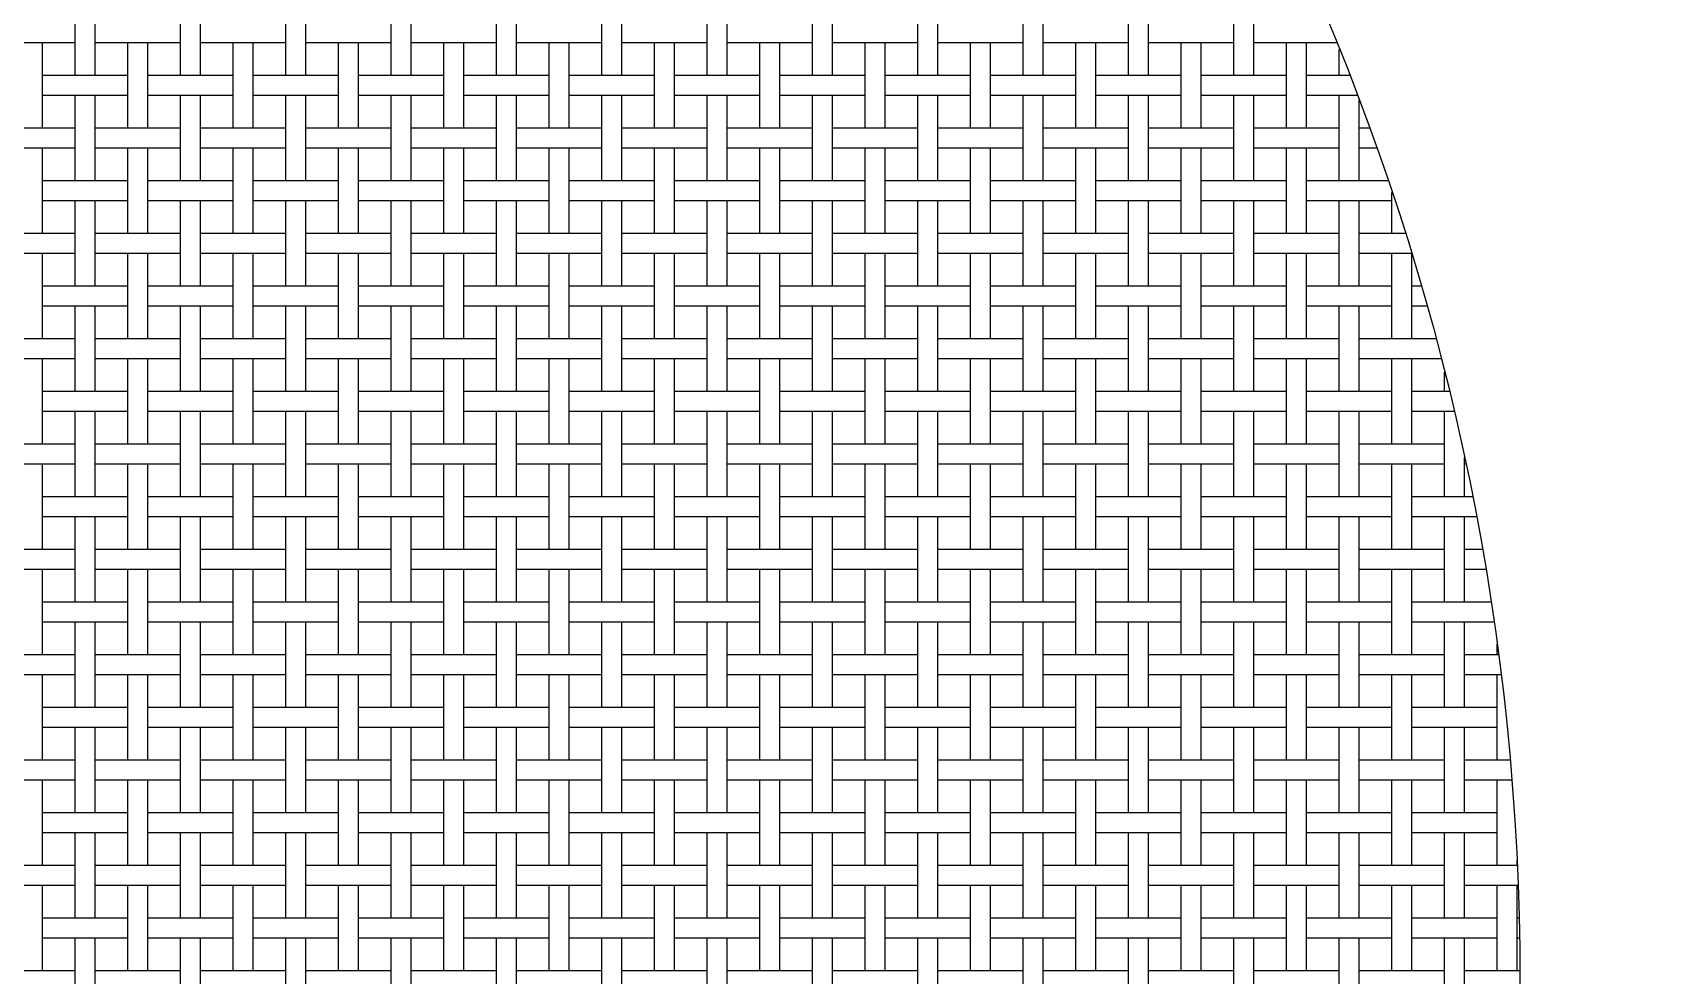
# Model space of a CAD drawing. Extents: x 0.5 to 85.8, y 0 to 73.
# Drawn here: x 39.96 to 49.78, y 46.06 to 51.74 of the extents above; entities that cross this region are included whole.
import ezdxf

# ---------------------------------------------------------------- set-up
doc = ezdxf.new("R2010")
doc.units = 0
doc.layers.get('0').update_dxf_attribs({"linetype": 'CONTINUOUS'})

msp = doc.modelspace()

# ---------------------------------------------------------------- linework, layer by layer
at = {"color": 7, "linetype": 'CONTINUOUS'}
for p, q in [((40.2147, 51.4828), (40.2147, 51.9978)), ((40.3347, 51.4828), (40.3347, 51.9978)), ((40.8497, 51.4828), (40.8497, 51.9978)), ((40.9697, 51.4828), (40.9697, 51.9978)), ((41.4847, 51.4828), (41.4847, 51.9978)), ((41.6047, 51.4828), (41.6047, 51.9978)), ((42.1197, 51.4828), (42.1197, 51.9978)), ((42.2397, 51.4828), (42.2397, 51.9978)), ((42.7547, 51.4828), (42.7547, 51.9978)), ((42.8747, 51.4828), (42.8747, 51.9978)), ((43.3897, 51.4828), (43.3897, 51.9978)), ((43.5097, 51.4828), (43.5097, 51.9978)), ((44.0247, 51.4828), (44.0247, 51.9978)), ((44.1447, 51.4828), (44.1447, 51.9978)), ((44.6597, 51.4828), (44.6597, 51.9978)), ((44.7797, 51.4828), (44.7797, 51.9978)), ((45.2947, 51.4828), (45.2947, 51.9978)), ((45.4147, 51.4828), (45.4147, 51.9978)), ((45.9297, 51.4828), (45.9297, 51.9978)), ((46.0497, 51.4828), (46.0497, 51.9978)), ((46.5647, 51.4828), (46.5647, 51.9978)), ((46.6847, 51.4828), (46.6847, 51.9978)), ((47.1997, 51.4828), (47.1997, 51.9978)), ((47.3197, 51.4828), (47.3197, 51.9978)), ((39.6997, 51.6803), (40.2147, 51.6803)), ((40.0172, 51.1653), (40.0172, 51.6803)), ((40.3347, 51.6803), (40.8497, 51.6803)), ((40.5322, 51.1653), (40.5322, 51.6803)), ((40.6522, 51.1653), (40.6522, 51.6803)), ((40.9697, 51.6803), (41.4847, 51.6803)), ((41.1672, 51.1653), (41.1672, 51.6803)), ((41.2872, 51.1653), (41.2872, 51.6803)), ((41.6047, 51.6803), (42.1197, 51.6803)), ((41.8022, 51.1653), (41.8022, 51.6803)), ((41.9222, 51.1653), (41.9222, 51.6803)), ((42.2397, 51.6803), (42.7547, 51.6803)), ((42.4372, 51.1653), (42.4372, 51.6803)), ((42.5572, 51.1653), (42.5572, 51.6803)), ((42.8747, 51.6803), (43.3897, 51.6803)), ((43.0722, 51.1653), (43.0722, 51.6803)), ((43.1922, 51.1653), (43.1922, 51.6803)), ((43.5097, 51.6803), (44.0247, 51.6803)), ((43.7072, 51.1653), (43.7072, 51.6803)), ((43.8272, 51.1653), (43.8272, 51.6803)), ((44.1447, 51.6803), (44.6597, 51.6803)), ((44.3422, 51.1653), (44.3422, 51.6803)), ((44.4622, 51.1653), (44.4622, 51.6803)), ((44.7797, 51.6803), (45.2947, 51.6803)), ((44.9772, 51.1653), (44.9772, 51.6803)), ((45.0972, 51.1653), (45.0972, 51.6803)), ((45.4147, 51.6803), (45.9297, 51.6803)), ((45.6122, 51.1653), (45.6122, 51.6803)), ((45.7322, 51.1653), (45.7322, 51.6803)), ((46.0497, 51.6803), (46.5647, 51.6803)), ((46.2472, 51.1653), (46.2472, 51.6803)), ((46.3672, 51.1653), (46.3672, 51.6803)), ((46.6847, 51.6803), (47.1997, 51.6803)), ((46.8822, 51.1653), (46.8822, 51.6803)), ((47.0022, 51.1653), (47.0022, 51.6803)), ((47.3197, 51.6803), (47.8179, 51.6803)), ((47.5172, 51.1653), (47.5172, 51.6803)), ((47.6372, 51.1653), (47.6372, 51.6803)), ((47.8347, 51.4828), (47.8347, 51.6389)), ((40.0172, 51.4828), (40.5322, 51.4828)), ((40.6522, 51.4828), (41.1672, 51.4828)), ((41.2872, 51.4828), (41.8022, 51.4828)), ((41.9222, 51.4828), (42.4372, 51.4828)), ((42.5572, 51.4828), (43.0722, 51.4828)), ((43.1922, 51.4828), (43.7072, 51.4828)), ((43.8272, 51.4828), (44.3422, 51.4828)), ((44.4622, 51.4828), (44.9772, 51.4828)), ((45.0972, 51.4828), (45.6122, 51.4828)), ((45.7322, 51.4828), (46.2472, 51.4828)), ((46.3672, 51.4828), (46.8822, 51.4828)), ((47.0022, 51.4828), (47.5172, 51.4828)), ((47.6372, 51.4828), (47.8967, 51.4828)), ((40.0172, 51.3628), (40.5322, 51.3628)), ((40.2147, 50.8478), (40.2147, 51.3628)), ((40.3347, 50.8478), (40.3347, 51.3628)), ((40.6522, 51.3628), (41.1672, 51.3628)), ((40.8497, 50.8478), (40.8497, 51.3628)), ((40.9697, 50.8478), (40.9697, 51.3628)), ((41.2872, 51.3628), (41.8022, 51.3628)), ((41.4847, 50.8478), (41.4847, 51.3628)), ((41.6047, 50.8478), (41.6047, 51.3628)), ((41.9222, 51.3628), (42.4372, 51.3628)), ((42.1197, 50.8478), (42.1197, 51.3628)), ((42.2397, 50.8478), (42.2397, 51.3628)), ((42.5572, 51.3628), (43.0722, 51.3628)), ((42.7547, 50.8478), (42.7547, 51.3628)), ((42.8747, 50.8478), (42.8747, 51.3628)), ((43.1922, 51.3628), (43.7072, 51.3628)), ((43.3897, 50.8478), (43.3897, 51.3628)), ((43.5097, 50.8478), (43.5097, 51.3628)), ((43.8272, 51.3628), (44.3422, 51.3628)), ((44.0247, 50.8478), (44.0247, 51.3628)), ((44.1447, 50.8478), (44.1447, 51.3628)), ((44.4622, 51.3628), (44.9772, 51.3628)), ((44.6597, 50.8478), (44.6597, 51.3628)), ((44.7797, 50.8478), (44.7797, 51.3628)), ((45.0972, 51.3628), (45.6122, 51.3628)), ((45.2947, 50.8478), (45.2947, 51.3628)), ((45.4147, 50.8478), (45.4147, 51.3628)), ((45.7322, 51.3628), (46.2472, 51.3628)), ((45.9297, 50.8478), (45.9297, 51.3628)), ((46.0497, 50.8478), (46.0497, 51.3628)), ((46.3672, 51.3628), (46.8822, 51.3628)), ((46.5647, 50.8478), (46.5647, 51.3628)), ((46.6847, 50.8478), (46.6847, 51.3628)), ((47.0022, 51.3628), (47.5172, 51.3628)), ((47.1997, 50.8478), (47.1997, 51.3628)), ((47.3197, 50.8478), (47.3197, 51.3628)), ((47.6372, 51.3628), (47.943, 51.3628)), ((47.8347, 50.8478), (47.8347, 51.3628)), ((47.9547, 50.8478), (47.9547, 51.3318)), ((39.6997, 51.1653), (40.2147, 51.1653)), ((40.3347, 51.1653), (40.8497, 51.1653)), ((40.9697, 51.1653), (41.4847, 51.1653)), ((41.6047, 51.1653), (42.1197, 51.1653)), ((42.2397, 51.1653), (42.7547, 51.1653)), ((42.8747, 51.1653), (43.3897, 51.1653)), ((43.5097, 51.1653), (44.0247, 51.1653)), ((44.1447, 51.1653), (44.6597, 51.1653)), ((44.7797, 51.1653), (45.2947, 51.1653)), ((45.4147, 51.1653), (45.9297, 51.1653)), ((46.0497, 51.1653), (46.5647, 51.1653)), ((46.6847, 51.1653), (47.1997, 51.1653)), ((47.3197, 51.1653), (47.8347, 51.1653)), ((47.9547, 51.1653), (48.0166, 51.1653)), ((39.6997, 51.0453), (40.2147, 51.0453)), ((40.0172, 50.5303), (40.0172, 51.0453)), ((40.3347, 51.0453), (40.8497, 51.0453)), ((40.5322, 50.5303), (40.5322, 51.0453)), ((40.6522, 50.5303), (40.6522, 51.0453)), ((40.9697, 51.0453), (41.4847, 51.0453)), ((41.1672, 50.5303), (41.1672, 51.0453)), ((41.2872, 50.5303), (41.2872, 51.0453)), ((41.6047, 51.0453), (42.1197, 51.0453)), ((41.8022, 50.5303), (41.8022, 51.0453)), ((41.9222, 50.5303), (41.9222, 51.0453)), ((42.2397, 51.0453), (42.7547, 51.0453)), ((42.4372, 50.5303), (42.4372, 51.0453)), ((42.5572, 50.5303), (42.5572, 51.0453)), ((42.8747, 51.0453), (43.3897, 51.0453)), ((43.0722, 50.5303), (43.0722, 51.0453)), ((43.1922, 50.5303), (43.1922, 51.0453)), ((43.5097, 51.0453), (44.0247, 51.0453)), ((43.7072, 50.5303), (43.7072, 51.0453)), ((43.8272, 50.5303), (43.8272, 51.0453)), ((44.1447, 51.0453), (44.6597, 51.0453)), ((44.3422, 50.5303), (44.3422, 51.0453)), ((44.4622, 50.5303), (44.4622, 51.0453)), ((44.7797, 51.0453), (45.2947, 51.0453)), ((44.9772, 50.5303), (44.9772, 51.0453)), ((45.0972, 50.5303), (45.0972, 51.0453)), ((45.4147, 51.0453), (45.9297, 51.0453)), ((45.6122, 50.5303), (45.6122, 51.0453)), ((45.7322, 50.5303), (45.7322, 51.0453)), ((46.0497, 51.0453), (46.5647, 51.0453)), ((46.2472, 50.5303), (46.2472, 51.0453)), ((46.3672, 50.5303), (46.3672, 51.0453)), ((46.6847, 51.0453), (47.1997, 51.0453)), ((46.8822, 50.5303), (46.8822, 51.0453)), ((47.0022, 50.5303), (47.0022, 51.0453)), ((47.3197, 51.0453), (47.8347, 51.0453)), ((47.5172, 50.5303), (47.5172, 51.0453)), ((47.6372, 50.5303), (47.6372, 51.0453)), ((47.9547, 51.0453), (48.0598, 51.0453)), ((40.0172, 50.8478), (40.5322, 50.8478)), ((40.6522, 50.8478), (41.1672, 50.8478)), ((41.2872, 50.8478), (41.8022, 50.8478)), ((41.9222, 50.8478), (42.4372, 50.8478)), ((42.5572, 50.8478), (43.0722, 50.8478)), ((43.1922, 50.8478), (43.7072, 50.8478)), ((43.8272, 50.8478), (44.3422, 50.8478)), ((44.4622, 50.8478), (44.9772, 50.8478)), ((45.0972, 50.8478), (45.6122, 50.8478)), ((45.7322, 50.8478), (46.2472, 50.8478)), ((46.3672, 50.8478), (46.8822, 50.8478)), ((47.0022, 50.8478), (47.5172, 50.8478)), ((47.6372, 50.8478), (48.1284, 50.8478)), ((48.1522, 50.5303), (48.1522, 50.777)), ((40.0172, 50.7278), (40.5322, 50.7278)), ((40.2147, 50.2128), (40.2147, 50.7278)), ((40.3347, 50.2128), (40.3347, 50.7278)), ((40.6522, 50.7278), (41.1672, 50.7278)), ((40.8497, 50.2128), (40.8497, 50.7278)), ((40.9697, 50.2128), (40.9697, 50.7278)), ((41.2872, 50.7278), (41.8022, 50.7278)), ((41.4847, 50.2128), (41.4847, 50.7278)), ((41.6047, 50.2128), (41.6047, 50.7278)), ((41.9222, 50.7278), (42.4372, 50.7278)), ((42.1197, 50.2128), (42.1197, 50.7278)), ((42.2397, 50.2128), (42.2397, 50.7278)), ((42.5572, 50.7278), (43.0722, 50.7278)), ((42.7547, 50.2128), (42.7547, 50.7278)), ((42.8747, 50.2128), (42.8747, 50.7278)), ((43.1922, 50.7278), (43.7072, 50.7278)), ((43.3897, 50.2128), (43.3897, 50.7278)), ((43.5097, 50.2128), (43.5097, 50.7278)), ((43.8272, 50.7278), (44.3422, 50.7278)), ((44.0247, 50.2128), (44.0247, 50.7278)), ((44.1447, 50.2128), (44.1447, 50.7278)), ((44.4622, 50.7278), (44.9772, 50.7278)), ((44.6597, 50.2128), (44.6597, 50.7278)), ((44.7797, 50.2128), (44.7797, 50.7278)), ((45.0972, 50.7278), (45.6122, 50.7278)), ((45.2947, 50.2128), (45.2947, 50.7278)), ((45.4147, 50.2128), (45.4147, 50.7278)), ((45.7322, 50.7278), (46.2472, 50.7278)), ((45.9297, 50.2128), (45.9297, 50.7278)), ((46.0497, 50.2128), (46.0497, 50.7278)), ((46.3672, 50.7278), (46.8822, 50.7278)), ((46.5647, 50.2128), (46.5647, 50.7278)), ((46.6847, 50.2128), (46.6847, 50.7278)), ((47.0022, 50.7278), (47.5172, 50.7278)), ((47.1997, 50.2128), (47.1997, 50.7278)), ((47.3197, 50.2128), (47.3197, 50.7278)), ((47.6372, 50.7278), (48.1522, 50.7278)), ((47.8347, 50.2128), (47.8347, 50.7278)), ((47.9547, 50.2128), (47.9547, 50.7278)), ((39.6997, 50.5303), (40.2147, 50.5303)), ((40.3347, 50.5303), (40.8497, 50.5303)), ((40.9697, 50.5303), (41.4847, 50.5303)), ((41.6047, 50.5303), (42.1197, 50.5303)), ((42.2397, 50.5303), (42.7547, 50.5303)), ((42.8747, 50.5303), (43.3897, 50.5303)), ((43.5097, 50.5303), (44.0247, 50.5303)), ((44.1447, 50.5303), (44.6597, 50.5303)), ((44.7797, 50.5303), (45.2947, 50.5303)), ((45.4147, 50.5303), (45.9297, 50.5303)), ((46.0497, 50.5303), (46.5647, 50.5303)), ((46.6847, 50.5303), (47.1997, 50.5303)), ((47.3197, 50.5303), (47.8347, 50.5303)), ((47.9547, 50.5303), (48.2322, 50.5303)), ((39.6997, 50.4103), (40.2147, 50.4103)), ((40.0172, 49.8953), (40.0172, 50.4103)), ((40.3347, 50.4103), (40.8497, 50.4103)), ((40.5322, 49.8953), (40.5322, 50.4103)), ((40.6522, 49.8953), (40.6522, 50.4103)), ((40.9697, 50.4103), (41.4847, 50.4103)), ((41.1672, 49.8953), (41.1672, 50.4103)), ((41.2872, 49.8953), (41.2872, 50.4103)), ((41.6047, 50.4103), (42.1197, 50.4103)), ((41.8022, 49.8953), (41.8022, 50.4103)), ((41.9222, 49.8953), (41.9222, 50.4103)), ((42.2397, 50.4103), (42.7547, 50.4103)), ((42.4372, 49.8953), (42.4372, 50.4103)), ((42.5572, 49.8953), (42.5572, 50.4103)), ((42.8747, 50.4103), (43.3897, 50.4103)), ((43.0722, 49.8953), (43.0722, 50.4103)), ((43.1922, 49.8953), (43.1922, 50.4103)), ((43.5097, 50.4103), (44.0247, 50.4103)), ((43.7072, 49.8953), (43.7072, 50.4103)), ((43.8272, 49.8953), (43.8272, 50.4103)), ((44.1447, 50.4103), (44.6597, 50.4103)), ((44.3422, 49.8953), (44.3422, 50.4103)), ((44.4622, 49.8953), (44.4622, 50.4103)), ((44.7797, 50.4103), (45.2947, 50.4103)), ((44.9772, 49.8953), (44.9772, 50.4103)), ((45.0972, 49.8953), (45.0972, 50.4103)), ((45.4147, 50.4103), (45.9297, 50.4103)), ((45.6122, 49.8953), (45.6122, 50.4103)), ((45.7322, 49.8953), (45.7322, 50.4103)), ((46.0497, 50.4103), (46.5647, 50.4103)), ((46.2472, 49.8953), (46.2472, 50.4103)), ((46.3672, 49.8953), (46.3672, 50.4103)), ((46.6847, 50.4103), (47.1997, 50.4103)), ((46.8822, 49.8953), (46.8822, 50.4103)), ((47.0022, 49.8953), (47.0022, 50.4103)), ((47.3197, 50.4103), (47.8347, 50.4103)), ((47.5172, 49.8953), (47.5172, 50.4103)), ((47.6372, 49.8953), (47.6372, 50.4103)), ((47.9547, 50.4103), (48.2695, 50.4103)), ((48.1522, 49.8953), (48.1522, 50.4103)), ((48.2722, 49.8953), (48.2722, 50.4103)), ((40.0172, 50.2128), (40.5322, 50.2128)), ((40.6522, 50.2128), (41.1672, 50.2128)), ((41.2872, 50.2128), (41.8022, 50.2128)), ((41.9222, 50.2128), (42.4372, 50.2128)), ((42.5572, 50.2128), (43.0722, 50.2128)), ((43.1922, 50.2128), (43.7072, 50.2128)), ((43.8272, 50.2128), (44.3422, 50.2128)), ((44.4622, 50.2128), (44.9772, 50.2128)), ((45.0972, 50.2128), (45.6122, 50.2128)), ((45.7322, 50.2128), (46.2472, 50.2128)), ((46.3672, 50.2128), (46.8822, 50.2128)), ((47.0022, 50.2128), (47.5172, 50.2128)), ((47.6372, 50.2128), (48.1522, 50.2128)), ((48.2722, 50.2128), (48.3284, 50.2128)), ((40.0172, 50.0928), (40.5322, 50.0928)), ((40.2147, 49.5778), (40.2147, 50.0928)), ((40.3347, 49.5778), (40.3347, 50.0928)), ((40.6522, 50.0928), (41.1672, 50.0928)), ((40.8497, 49.5778), (40.8497, 50.0928)), ((40.9697, 49.5778), (40.9697, 50.0928)), ((41.2872, 50.0928), (41.8022, 50.0928)), ((41.4847, 49.5778), (41.4847, 50.0928)), ((41.6047, 49.5778), (41.6047, 50.0928)), ((41.9222, 50.0928), (42.4372, 50.0928)), ((42.1197, 49.5778), (42.1197, 50.0928)), ((42.2397, 49.5778), (42.2397, 50.0928)), ((42.5572, 50.0928), (43.0722, 50.0928)), ((42.7547, 49.5778), (42.7547, 50.0928)), ((42.8747, 49.5778), (42.8747, 50.0928)), ((43.1922, 50.0928), (43.7072, 50.0928)), ((43.3897, 49.5778), (43.3897, 50.0928)), ((43.5097, 49.5778), (43.5097, 50.0928)), ((43.8272, 50.0928), (44.3422, 50.0928)), ((44.0247, 49.5778), (44.0247, 50.0928)), ((44.1447, 49.5778), (44.1447, 50.0928)), ((44.4622, 50.0928), (44.9772, 50.0928)), ((44.6597, 49.5778), (44.6597, 50.0928)), ((44.7797, 49.5778), (44.7797, 50.0928)), ((45.0972, 50.0928), (45.6122, 50.0928)), ((45.2947, 49.5778), (45.2947, 50.0928)), ((45.4147, 49.5778), (45.4147, 50.0928)), ((45.7322, 50.0928), (46.2472, 50.0928)), ((45.9297, 49.5778), (45.9297, 50.0928)), ((46.0497, 49.5778), (46.0497, 50.0928)), ((46.3672, 50.0928), (46.8822, 50.0928)), ((46.5647, 49.5778), (46.5647, 50.0928)), ((46.6847, 49.5778), (46.6847, 50.0928)), ((47.0022, 50.0928), (47.5172, 50.0928)), ((47.1997, 49.5778), (47.1997, 50.0928)), ((47.3197, 49.5778), (47.3197, 50.0928)), ((47.6372, 50.0928), (48.1522, 50.0928)), ((47.8347, 49.5778), (47.8347, 50.0928)), ((47.9547, 49.5778), (47.9547, 50.0928)), ((48.2722, 50.0928), (48.3627, 50.0928)), ((39.6997, 49.8953), (40.2147, 49.8953)), ((40.3347, 49.8953), (40.8497, 49.8953)), ((40.9697, 49.8953), (41.4847, 49.8953)), ((41.6047, 49.8953), (42.1197, 49.8953)), ((42.2397, 49.8953), (42.7547, 49.8953)), ((42.8747, 49.8953), (43.3897, 49.8953)), ((43.5097, 49.8953), (44.0247, 49.8953)), ((44.1447, 49.8953), (44.6597, 49.8953)), ((44.7797, 49.8953), (45.2947, 49.8953)), ((45.4147, 49.8953), (45.9297, 49.8953)), ((46.0497, 49.8953), (46.5647, 49.8953)), ((46.6847, 49.8953), (47.1997, 49.8953)), ((47.3197, 49.8953), (47.8347, 49.8953)), ((47.9547, 49.8953), (48.4169, 49.8953)), ((39.6997, 49.7753), (40.2147, 49.7753)), ((40.0172, 49.2603), (40.0172, 49.7753)), ((40.3347, 49.7753), (40.8497, 49.7753)), ((40.5322, 49.2603), (40.5322, 49.7753)), ((40.6522, 49.2603), (40.6522, 49.7753)), ((40.9697, 49.7753), (41.4847, 49.7753)), ((41.1672, 49.2603), (41.1672, 49.7753)), ((41.2872, 49.2603), (41.2872, 49.7753)), ((41.6047, 49.7753), (42.1197, 49.7753)), ((41.8022, 49.2603), (41.8022, 49.7753)), ((41.9222, 49.2603), (41.9222, 49.7753)), ((42.2397, 49.7753), (42.7547, 49.7753)), ((42.4372, 49.2603), (42.4372, 49.7753)), ((42.5572, 49.2603), (42.5572, 49.7753)), ((42.8747, 49.7753), (43.3897, 49.7753)), ((43.0722, 49.2603), (43.0722, 49.7753)), ((43.1922, 49.2603), (43.1922, 49.7753)), ((43.5097, 49.7753), (44.0247, 49.7753)), ((43.7072, 49.2603), (43.7072, 49.7753)), ((43.8272, 49.2603), (43.8272, 49.7753)), ((44.1447, 49.7753), (44.6597, 49.7753)), ((44.3422, 49.2603), (44.3422, 49.7753)), ((44.4622, 49.2603), (44.4622, 49.7753)), ((44.7797, 49.7753), (45.2947, 49.7753)), ((44.9772, 49.2603), (44.9772, 49.7753)), ((45.0972, 49.2603), (45.0972, 49.7753)), ((45.4147, 49.7753), (45.9297, 49.7753)), ((45.6122, 49.2603), (45.6122, 49.7753)), ((45.7322, 49.2603), (45.7322, 49.7753)), ((46.0497, 49.7753), (46.5647, 49.7753)), ((46.2472, 49.2603), (46.2472, 49.7753)), ((46.3672, 49.2603), (46.3672, 49.7753)), ((46.6847, 49.7753), (47.1997, 49.7753)), ((46.8822, 49.2603), (46.8822, 49.7753)), ((47.0022, 49.2603), (47.0022, 49.7753)), ((47.3197, 49.7753), (47.8347, 49.7753)), ((47.5172, 49.2603), (47.5172, 49.7753)), ((47.6372, 49.2603), (47.6372, 49.7753)), ((47.9547, 49.7753), (48.4484, 49.7753)), ((48.1522, 49.2603), (48.1522, 49.7753)), ((48.2722, 49.2603), (48.2722, 49.7753)), ((48.4697, 49.5778), (48.4697, 49.6918)), ((40.0172, 49.5778), (40.5322, 49.5778)), ((40.6522, 49.5778), (41.1672, 49.5778)), ((41.2872, 49.5778), (41.8022, 49.5778)), ((41.9222, 49.5778), (42.4372, 49.5778)), ((42.5572, 49.5778), (43.0722, 49.5778)), ((43.1922, 49.5778), (43.7072, 49.5778)), ((43.8272, 49.5778), (44.3422, 49.5778)), ((44.4622, 49.5778), (44.9772, 49.5778)), ((45.0972, 49.5778), (45.6122, 49.5778)), ((45.7322, 49.5778), (46.2472, 49.5778)), ((46.3672, 49.5778), (46.8822, 49.5778)), ((47.0022, 49.5778), (47.5172, 49.5778)), ((47.6372, 49.5778), (48.1522, 49.5778)), ((48.2722, 49.5778), (48.498, 49.5778)), ((40.0172, 49.4578), (40.5322, 49.4578)), ((40.2147, 48.9428), (40.2147, 49.4578)), ((40.3347, 48.9428), (40.3347, 49.4578)), ((40.6522, 49.4578), (41.1672, 49.4578)), ((40.8497, 48.9428), (40.8497, 49.4578)), ((40.9697, 48.9428), (40.9697, 49.4578)), ((41.2872, 49.4578), (41.8022, 49.4578)), ((41.4847, 48.9428), (41.4847, 49.4578)), ((41.6047, 48.9428), (41.6047, 49.4578)), ((41.9222, 49.4578), (42.4372, 49.4578)), ((42.1197, 48.9428), (42.1197, 49.4578)), ((42.2397, 48.9428), (42.2397, 49.4578)), ((42.5572, 49.4578), (43.0722, 49.4578)), ((42.7547, 48.9428), (42.7547, 49.4578)), ((42.8747, 48.9428), (42.8747, 49.4578)), ((43.1922, 49.4578), (43.7072, 49.4578)), ((43.3897, 48.9428), (43.3897, 49.4578)), ((43.5097, 48.9428), (43.5097, 49.4578)), ((43.8272, 49.4578), (44.3422, 49.4578)), ((44.0247, 48.9428), (44.0247, 49.4578)), ((44.1447, 48.9428), (44.1447, 49.4578)), ((44.4622, 49.4578), (44.9772, 49.4578)), ((44.6597, 48.9428), (44.6597, 49.4578)), ((44.7797, 48.9428), (44.7797, 49.4578)), ((45.0972, 49.4578), (45.6122, 49.4578)), ((45.2947, 48.9428), (45.2947, 49.4578)), ((45.4147, 48.9428), (45.4147, 49.4578)), ((45.7322, 49.4578), (46.2472, 49.4578)), ((45.9297, 48.9428), (45.9297, 49.4578)), ((46.0497, 48.9428), (46.0497, 49.4578)), ((46.3672, 49.4578), (46.8822, 49.4578)), ((46.5647, 48.9428), (46.5647, 49.4578)), ((46.6847, 48.9428), (46.6847, 49.4578)), ((47.0022, 49.4578), (47.5172, 49.4578)), ((47.1997, 48.9428), (47.1997, 49.4578)), ((47.3197, 48.9428), (47.3197, 49.4578)), ((47.6372, 49.4578), (48.1522, 49.4578)), ((47.8347, 48.9428), (47.8347, 49.4578)), ((47.9547, 48.9428), (47.9547, 49.4578)), ((48.2722, 49.4578), (48.5267, 49.4578)), ((48.4697, 48.9428), (48.4697, 49.4578)), ((39.6997, 49.2603), (40.2147, 49.2603)), ((40.3347, 49.2603), (40.8497, 49.2603)), ((40.9697, 49.2603), (41.4847, 49.2603)), ((41.6047, 49.2603), (42.1197, 49.2603)), ((42.2397, 49.2603), (42.7547, 49.2603)), ((42.8747, 49.2603), (43.3897, 49.2603)), ((43.5097, 49.2603), (44.0247, 49.2603)), ((44.1447, 49.2603), (44.6597, 49.2603)), ((44.7797, 49.2603), (45.2947, 49.2603)), ((45.4147, 49.2603), (45.9297, 49.2603)), ((46.0497, 49.2603), (46.5647, 49.2603)), ((46.6847, 49.2603), (47.1997, 49.2603)), ((47.3197, 49.2603), (47.8347, 49.2603)), ((47.9547, 49.2603), (48.4697, 49.2603)), ((39.6997, 49.1403), (40.2147, 49.1403)), ((40.0172, 48.6253), (40.0172, 49.1403)), ((40.3347, 49.1403), (40.8497, 49.1403)), ((40.5322, 48.6253), (40.5322, 49.1403)), ((40.6522, 48.6253), (40.6522, 49.1403)), ((40.9697, 49.1403), (41.4847, 49.1403)), ((41.1672, 48.6253), (41.1672, 49.1403)), ((41.2872, 48.6253), (41.2872, 49.1403)), ((41.6047, 49.1403), (42.1197, 49.1403)), ((41.8022, 48.6253), (41.8022, 49.1403)), ((41.9222, 48.6253), (41.9222, 49.1403)), ((42.2397, 49.1403), (42.7547, 49.1403)), ((42.4372, 48.6253), (42.4372, 49.1403)), ((42.5572, 48.6253), (42.5572, 49.1403)), ((42.8747, 49.1403), (43.3897, 49.1403)), ((43.0722, 48.6253), (43.0722, 49.1403)), ((43.1922, 48.6253), (43.1922, 49.1403)), ((43.5097, 49.1403), (44.0247, 49.1403)), ((43.7072, 48.6253), (43.7072, 49.1403)), ((43.8272, 48.6253), (43.8272, 49.1403)), ((44.1447, 49.1403), (44.6597, 49.1403)), ((44.3422, 48.6253), (44.3422, 49.1403)), ((44.4622, 48.6253), (44.4622, 49.1403)), ((44.7797, 49.1403), (45.2947, 49.1403)), ((44.9772, 48.6253), (44.9772, 49.1403)), ((45.0972, 48.6253), (45.0972, 49.1403)), ((45.4147, 49.1403), (45.9297, 49.1403)), ((45.6122, 48.6253), (45.6122, 49.1403)), ((45.7322, 48.6253), (45.7322, 49.1403)), ((46.0497, 49.1403), (46.5647, 49.1403)), ((46.2472, 48.6253), (46.2472, 49.1403)), ((46.3672, 48.6253), (46.3672, 49.1403)), ((46.6847, 49.1403), (47.1997, 49.1403)), ((46.8822, 48.6253), (46.8822, 49.1403)), ((47.0022, 48.6253), (47.0022, 49.1403)), ((47.3197, 49.1403), (47.8347, 49.1403)), ((47.5172, 48.6253), (47.5172, 49.1403)), ((47.6372, 48.6253), (47.6372, 49.1403)), ((47.9547, 49.1403), (48.4697, 49.1403)), ((48.1522, 48.6253), (48.1522, 49.1403)), ((48.2722, 48.6253), (48.2722, 49.1403)), ((48.5897, 48.9428), (48.5897, 49.1778)), ((48.5897, 49.1403), (48.5977, 49.1403)), ((40.0172, 48.9428), (40.5322, 48.9428)), ((40.6522, 48.9428), (41.1672, 48.9428)), ((41.2872, 48.9428), (41.8022, 48.9428)), ((41.9222, 48.9428), (42.4372, 48.9428)), ((42.5572, 48.9428), (43.0722, 48.9428)), ((43.1922, 48.9428), (43.7072, 48.9428)), ((43.8272, 48.9428), (44.3422, 48.9428)), ((44.4622, 48.9428), (44.9772, 48.9428)), ((45.0972, 48.9428), (45.6122, 48.9428)), ((45.7322, 48.9428), (46.2472, 48.9428)), ((46.3672, 48.9428), (46.8822, 48.9428)), ((47.0022, 48.9428), (47.5172, 48.9428)), ((47.6372, 48.9428), (48.1522, 48.9428)), ((48.2722, 48.9428), (48.6383, 48.9428)), ((40.0172, 48.8228), (40.5322, 48.8228)), ((40.2147, 48.3078), (40.2147, 48.8228)), ((40.3347, 48.3078), (40.3347, 48.8228)), ((40.6522, 48.8228), (41.1672, 48.8228)), ((40.8497, 48.3078), (40.8497, 48.8228)), ((40.9697, 48.3078), (40.9697, 48.8228)), ((41.2872, 48.8228), (41.8022, 48.8228)), ((41.4847, 48.3078), (41.4847, 48.8228)), ((41.6047, 48.3078), (41.6047, 48.8228)), ((41.9222, 48.8228), (42.4372, 48.8228)), ((42.1197, 48.3078), (42.1197, 48.8228)), ((42.2397, 48.3078), (42.2397, 48.8228)), ((42.5572, 48.8228), (43.0722, 48.8228)), ((42.7547, 48.3078), (42.7547, 48.8228)), ((42.8747, 48.3078), (42.8747, 48.8228)), ((43.1922, 48.8228), (43.7072, 48.8228)), ((43.3897, 48.3078), (43.3897, 48.8228)), ((43.5097, 48.3078), (43.5097, 48.8228)), ((43.8272, 48.8228), (44.3422, 48.8228)), ((44.0247, 48.3078), (44.0247, 48.8228)), ((44.1447, 48.3078), (44.1447, 48.8228)), ((44.4622, 48.8228), (44.9772, 48.8228)), ((44.6597, 48.3078), (44.6597, 48.8228)), ((44.7797, 48.3078), (44.7797, 48.8228)), ((45.0972, 48.8228), (45.6122, 48.8228)), ((45.2947, 48.3078), (45.2947, 48.8228)), ((45.4147, 48.3078), (45.4147, 48.8228)), ((45.7322, 48.8228), (46.2472, 48.8228)), ((45.9297, 48.3078), (45.9297, 48.8228)), ((46.0497, 48.3078), (46.0497, 48.8228)), ((46.3672, 48.8228), (46.8822, 48.8228)), ((46.5647, 48.3078), (46.5647, 48.8228)), ((46.6847, 48.3078), (46.6847, 48.8228)), ((47.0022, 48.8228), (47.5172, 48.8228)), ((47.1997, 48.3078), (47.1997, 48.8228)), ((47.3197, 48.3078), (47.3197, 48.8228)), ((47.6372, 48.8228), (48.1522, 48.8228)), ((47.8347, 48.3078), (47.8347, 48.8228)), ((47.9547, 48.3078), (47.9547, 48.8228)), ((48.2722, 48.8228), (48.6615, 48.8228)), ((48.4697, 48.3078), (48.4697, 48.8228)), ((48.5897, 48.3078), (48.5897, 48.8228)), ((39.6997, 48.6253), (40.2147, 48.6253)), ((40.3347, 48.6253), (40.8497, 48.6253)), ((40.9697, 48.6253), (41.4847, 48.6253)), ((41.6047, 48.6253), (42.1197, 48.6253)), ((42.2397, 48.6253), (42.7547, 48.6253)), ((42.8747, 48.6253), (43.3897, 48.6253)), ((43.5097, 48.6253), (44.0247, 48.6253)), ((44.1447, 48.6253), (44.6597, 48.6253)), ((44.7797, 48.6253), (45.2947, 48.6253)), ((45.4147, 48.6253), (45.9297, 48.6253)), ((46.0497, 48.6253), (46.5647, 48.6253)), ((46.6847, 48.6253), (47.1997, 48.6253)), ((47.3197, 48.6253), (47.8347, 48.6253)), ((47.9547, 48.6253), (48.4697, 48.6253)), ((48.5897, 48.6253), (48.6977, 48.6253)), ((39.6997, 48.5053), (40.2147, 48.5053)), ((40.0172, 47.9903), (40.0172, 48.5053)), ((40.3347, 48.5053), (40.8497, 48.5053)), ((40.5322, 47.9903), (40.5322, 48.5053)), ((40.6522, 47.9903), (40.6522, 48.5053)), ((40.9697, 48.5053), (41.4847, 48.5053)), ((41.1672, 47.9903), (41.1672, 48.5053)), ((41.2872, 47.9903), (41.2872, 48.5053)), ((41.6047, 48.5053), (42.1197, 48.5053)), ((41.8022, 47.9903), (41.8022, 48.5053)), ((41.9222, 47.9903), (41.9222, 48.5053)), ((42.2397, 48.5053), (42.7547, 48.5053)), ((42.4372, 47.9903), (42.4372, 48.5053)), ((42.5572, 47.9903), (42.5572, 48.5053)), ((42.8747, 48.5053), (43.3897, 48.5053)), ((43.0722, 47.9903), (43.0722, 48.5053)), ((43.1922, 47.9903), (43.1922, 48.5053)), ((43.5097, 48.5053), (44.0247, 48.5053)), ((43.7072, 47.9903), (43.7072, 48.5053)), ((43.8272, 47.9903), (43.8272, 48.5053)), ((44.1447, 48.5053), (44.6597, 48.5053)), ((44.3422, 47.9903), (44.3422, 48.5053)), ((44.4622, 47.9903), (44.4622, 48.5053)), ((44.7797, 48.5053), (45.2947, 48.5053)), ((44.9772, 47.9903), (44.9772, 48.5053)), ((45.0972, 47.9903), (45.0972, 48.5053)), ((45.4147, 48.5053), (45.9297, 48.5053)), ((45.6122, 47.9903), (45.6122, 48.5053)), ((45.7322, 47.9903), (45.7322, 48.5053)), ((46.0497, 48.5053), (46.5647, 48.5053)), ((46.2472, 47.9903), (46.2472, 48.5053)), ((46.3672, 47.9903), (46.3672, 48.5053)), ((46.6847, 48.5053), (47.1997, 48.5053)), ((46.8822, 47.9903), (46.8822, 48.5053)), ((47.0022, 47.9903), (47.0022, 48.5053)), ((47.3197, 48.5053), (47.8347, 48.5053)), ((47.5172, 47.9903), (47.5172, 48.5053)), ((47.6372, 47.9903), (47.6372, 48.5053)), ((47.9547, 48.5053), (48.4697, 48.5053)), ((48.1522, 47.9903), (48.1522, 48.5053)), ((48.2722, 47.9903), (48.2722, 48.5053)), ((48.5897, 48.5053), (48.7183, 48.5053)), ((40.0172, 48.3078), (40.5322, 48.3078)), ((40.6522, 48.3078), (41.1672, 48.3078)), ((41.2872, 48.3078), (41.8022, 48.3078)), ((41.9222, 48.3078), (42.4372, 48.3078)), ((42.5572, 48.3078), (43.0722, 48.3078)), ((43.1922, 48.3078), (43.7072, 48.3078)), ((43.8272, 48.3078), (44.3422, 48.3078)), ((44.4622, 48.3078), (44.9772, 48.3078)), ((45.0972, 48.3078), (45.6122, 48.3078)), ((45.7322, 48.3078), (46.2472, 48.3078)), ((46.3672, 48.3078), (46.8822, 48.3078)), ((47.0022, 48.3078), (47.5172, 48.3078)), ((47.6372, 48.3078), (48.1522, 48.3078)), ((48.2722, 48.3078), (48.75, 48.3078)), ((40.0172, 48.1878), (40.5322, 48.1878)), ((40.2147, 47.6728), (40.2147, 48.1878)), ((40.3347, 47.6728), (40.3347, 48.1878)), ((40.6522, 48.1878), (41.1672, 48.1878)), ((40.8497, 47.6728), (40.8497, 48.1878)), ((40.9697, 47.6728), (40.9697, 48.1878)), ((41.2872, 48.1878), (41.8022, 48.1878)), ((41.4847, 47.6728), (41.4847, 48.1878)), ((41.6047, 47.6728), (41.6047, 48.1878)), ((41.9222, 48.1878), (42.4372, 48.1878)), ((42.1197, 47.6728), (42.1197, 48.1878)), ((42.2397, 47.6728), (42.2397, 48.1878)), ((42.5572, 48.1878), (43.0722, 48.1878)), ((42.7547, 47.6728), (42.7547, 48.1878)), ((42.8747, 47.6728), (42.8747, 48.1878)), ((43.1922, 48.1878), (43.7072, 48.1878)), ((43.3897, 47.6728), (43.3897, 48.1878)), ((43.5097, 47.6728), (43.5097, 48.1878)), ((43.8272, 48.1878), (44.3422, 48.1878)), ((44.0247, 47.6728), (44.0247, 48.1878)), ((44.1447, 47.6728), (44.1447, 48.1878)), ((44.4622, 48.1878), (44.9772, 48.1878)), ((44.6597, 47.6728), (44.6597, 48.1878)), ((44.7797, 47.6728), (44.7797, 48.1878)), ((45.0972, 48.1878), (45.6122, 48.1878)), ((45.2947, 47.6728), (45.2947, 48.1878)), ((45.4147, 47.6728), (45.4147, 48.1878)), ((45.7322, 48.1878), (46.2472, 48.1878)), ((45.9297, 47.6728), (45.9297, 48.1878)), ((46.0497, 47.6728), (46.0497, 48.1878)), ((46.3672, 48.1878), (46.8822, 48.1878)), ((46.5647, 47.6728), (46.5647, 48.1878)), ((46.6847, 47.6728), (46.6847, 48.1878)), ((47.0022, 48.1878), (47.5172, 48.1878)), ((47.1997, 47.6728), (47.1997, 48.1878)), ((47.3197, 47.6728), (47.3197, 48.1878)), ((47.6372, 48.1878), (48.1522, 48.1878)), ((47.8347, 47.6728), (47.8347, 48.1878)), ((47.9547, 47.6728), (47.9547, 48.1878)), ((48.2722, 48.1878), (48.768, 48.1878)), ((48.4697, 47.6728), (48.4697, 48.1878)), ((48.5897, 47.6728), (48.5897, 48.1878)), ((48.7872, 47.9903), (48.7872, 48.0517)), ((39.6997, 47.9903), (40.2147, 47.9903)), ((40.3347, 47.9903), (40.8497, 47.9903)), ((40.9697, 47.9903), (41.4847, 47.9903)), ((41.6047, 47.9903), (42.1197, 47.9903)), ((42.2397, 47.9903), (42.7547, 47.9903)), ((42.8747, 47.9903), (43.3897, 47.9903)), ((43.5097, 47.9903), (44.0247, 47.9903)), ((44.1447, 47.9903), (44.6597, 47.9903)), ((44.7797, 47.9903), (45.2947, 47.9903)), ((45.4147, 47.9903), (45.9297, 47.9903)), ((46.0497, 47.9903), (46.5647, 47.9903)), ((46.6847, 47.9903), (47.1997, 47.9903)), ((47.3197, 47.9903), (47.8347, 47.9903)), ((47.9547, 47.9903), (48.4697, 47.9903)), ((48.5897, 47.9903), (48.7955, 47.9903)), ((39.6997, 47.8703), (40.2147, 47.8703)), ((40.0172, 47.3553), (40.0172, 47.8703)), ((40.3347, 47.8703), (40.8497, 47.8703)), ((40.5322, 47.3553), (40.5322, 47.8703)), ((40.6522, 47.3553), (40.6522, 47.8703)), ((40.9697, 47.8703), (41.4847, 47.8703)), ((41.1672, 47.3553), (41.1672, 47.8703)), ((41.2872, 47.3553), (41.2872, 47.8703)), ((41.6047, 47.8703), (42.1197, 47.8703)), ((41.8022, 47.3553), (41.8022, 47.8703)), ((41.9222, 47.3553), (41.9222, 47.8703)), ((42.2397, 47.8703), (42.7547, 47.8703)), ((42.4372, 47.3553), (42.4372, 47.8703)), ((42.5572, 47.3553), (42.5572, 47.8703)), ((42.8747, 47.8703), (43.3897, 47.8703)), ((43.0722, 47.3553), (43.0722, 47.8703)), ((43.1922, 47.3553), (43.1922, 47.8703)), ((43.5097, 47.8703), (44.0247, 47.8703)), ((43.7072, 47.3553), (43.7072, 47.8703)), ((43.8272, 47.3553), (43.8272, 47.8703)), ((44.1447, 47.8703), (44.6597, 47.8703)), ((44.3422, 47.3553), (44.3422, 47.8703)), ((44.4622, 47.3553), (44.4622, 47.8703)), ((44.7797, 47.8703), (45.2947, 47.8703)), ((44.9772, 47.3553), (44.9772, 47.8703)), ((45.0972, 47.3553), (45.0972, 47.8703)), ((45.4147, 47.8703), (45.9297, 47.8703)), ((45.6122, 47.3553), (45.6122, 47.8703)), ((45.7322, 47.3553), (45.7322, 47.8703)), ((46.0497, 47.8703), (46.5647, 47.8703)), ((46.2472, 47.3553), (46.2472, 47.8703)), ((46.3672, 47.3553), (46.3672, 47.8703)), ((46.6847, 47.8703), (47.1997, 47.8703)), ((46.8822, 47.3553), (46.8822, 47.8703)), ((47.0022, 47.3553), (47.0022, 47.8703)), ((47.3197, 47.8703), (47.8347, 47.8703)), ((47.5172, 47.3553), (47.5172, 47.8703)), ((47.6372, 47.3553), (47.6372, 47.8703)), ((47.9547, 47.8703), (48.4697, 47.8703)), ((48.1522, 47.3553), (48.1522, 47.8703)), ((48.2722, 47.3553), (48.2722, 47.8703)), ((48.5897, 47.8703), (48.8108, 47.8703)), ((48.7872, 47.3553), (48.7872, 47.8703)), ((40.0172, 47.6728), (40.5322, 47.6728)), ((40.6522, 47.6728), (41.1672, 47.6728)), ((41.2872, 47.6728), (41.8022, 47.6728)), ((41.9222, 47.6728), (42.4372, 47.6728)), ((42.5572, 47.6728), (43.0722, 47.6728)), ((43.1922, 47.6728), (43.7072, 47.6728)), ((43.8272, 47.6728), (44.3422, 47.6728)), ((44.4622, 47.6728), (44.9772, 47.6728)), ((45.0972, 47.6728), (45.6122, 47.6728)), ((45.7322, 47.6728), (46.2472, 47.6728)), ((46.3672, 47.6728), (46.8822, 47.6728)), ((47.0022, 47.6728), (47.5172, 47.6728)), ((47.6372, 47.6728), (48.1522, 47.6728)), ((48.2722, 47.6728), (48.7872, 47.6728)), ((40.0172, 47.5528), (40.5322, 47.5528)), ((40.2147, 47.0378), (40.2147, 47.5528)), ((40.3347, 47.0378), (40.3347, 47.5528)), ((40.6522, 47.5528), (41.1672, 47.5528)), ((40.8497, 47.0378), (40.8497, 47.5528)), ((40.9697, 47.0378), (40.9697, 47.5528)), ((41.2872, 47.5528), (41.8022, 47.5528)), ((41.4847, 47.0378), (41.4847, 47.5528)), ((41.6047, 47.0378), (41.6047, 47.5528)), ((41.9222, 47.5528), (42.4372, 47.5528)), ((42.1197, 47.0378), (42.1197, 47.5528)), ((42.2397, 47.0378), (42.2397, 47.5528)), ((42.5572, 47.5528), (43.0722, 47.5528)), ((42.7547, 47.0378), (42.7547, 47.5528)), ((42.8747, 47.0378), (42.8747, 47.5528)), ((43.1922, 47.5528), (43.7072, 47.5528)), ((43.3897, 47.0378), (43.3897, 47.5528)), ((43.5097, 47.0378), (43.5097, 47.5528)), ((43.8272, 47.5528), (44.3422, 47.5528)), ((44.0247, 47.0378), (44.0247, 47.5528)), ((44.1447, 47.0378), (44.1447, 47.5528)), ((44.4622, 47.5528), (44.9772, 47.5528)), ((44.6597, 47.0378), (44.6597, 47.5528)), ((44.7797, 47.0378), (44.7797, 47.5528)), ((45.0972, 47.5528), (45.6122, 47.5528)), ((45.2947, 47.0378), (45.2947, 47.5528)), ((45.4147, 47.0378), (45.4147, 47.5528)), ((45.7322, 47.5528), (46.2472, 47.5528)), ((45.9297, 47.0378), (45.9297, 47.5528)), ((46.0497, 47.0378), (46.0497, 47.5528)), ((46.3672, 47.5528), (46.8822, 47.5528)), ((46.5647, 47.0378), (46.5647, 47.5528)), ((46.6847, 47.0378), (46.6847, 47.5528)), ((47.0022, 47.5528), (47.5172, 47.5528)), ((47.1997, 47.0378), (47.1997, 47.5528)), ((47.3197, 47.0378), (47.3197, 47.5528)), ((47.6372, 47.5528), (48.1522, 47.5528)), ((47.8347, 47.0378), (47.8347, 47.5528)), ((47.9547, 47.0378), (47.9547, 47.5528)), ((48.2722, 47.5528), (48.7872, 47.5528)), ((48.4697, 47.0378), (48.4697, 47.5528)), ((48.5897, 47.0378), (48.5897, 47.5528)), ((39.6997, 47.3553), (40.2147, 47.3553)), ((40.3347, 47.3553), (40.8497, 47.3553)), ((40.9697, 47.3553), (41.4847, 47.3553)), ((41.6047, 47.3553), (42.1197, 47.3553)), ((42.2397, 47.3553), (42.7547, 47.3553)), ((42.8747, 47.3553), (43.3897, 47.3553)), ((43.5097, 47.3553), (44.0247, 47.3553)), ((44.1447, 47.3553), (44.6597, 47.3553)), ((44.7797, 47.3553), (45.2947, 47.3553)), ((45.4147, 47.3553), (45.9297, 47.3553)), ((46.0497, 47.3553), (46.5647, 47.3553)), ((46.6847, 47.3553), (47.1997, 47.3553)), ((47.3197, 47.3553), (47.8347, 47.3553)), ((47.9547, 47.3553), (48.4697, 47.3553)), ((48.5897, 47.3553), (48.8656, 47.3553)), ((39.6997, 47.2353), (40.2147, 47.2353)), ((40.0172, 46.7203), (40.0172, 47.2353)), ((40.3347, 47.2353), (40.8497, 47.2353)), ((40.5322, 46.7203), (40.5322, 47.2353)), ((40.6522, 46.7203), (40.6522, 47.2353)), ((40.9697, 47.2353), (41.4847, 47.2353)), ((41.1672, 46.7203), (41.1672, 47.2353)), ((41.2872, 46.7203), (41.2872, 47.2353)), ((41.6047, 47.2353), (42.1197, 47.2353)), ((41.8022, 46.7203), (41.8022, 47.2353)), ((41.9222, 46.7203), (41.9222, 47.2353)), ((42.2397, 47.2353), (42.7547, 47.2353)), ((42.4372, 46.7203), (42.4372, 47.2353)), ((42.5572, 46.7203), (42.5572, 47.2353)), ((42.8747, 47.2353), (43.3897, 47.2353)), ((43.0722, 46.7203), (43.0722, 47.2353)), ((43.1922, 46.7203), (43.1922, 47.2353)), ((43.5097, 47.2353), (44.0247, 47.2353)), ((43.7072, 46.7203), (43.7072, 47.2353)), ((43.8272, 46.7203), (43.8272, 47.2353)), ((44.1447, 47.2353), (44.6597, 47.2353)), ((44.3422, 46.7203), (44.3422, 47.2353)), ((44.4622, 46.7203), (44.4622, 47.2353)), ((44.7797, 47.2353), (45.2947, 47.2353)), ((44.9772, 46.7203), (44.9772, 47.2353)), ((45.0972, 46.7203), (45.0972, 47.2353)), ((45.4147, 47.2353), (45.9297, 47.2353)), ((45.6122, 46.7203), (45.6122, 47.2353)), ((45.7322, 46.7203), (45.7322, 47.2353)), ((46.0497, 47.2353), (46.5647, 47.2353)), ((46.2472, 46.7203), (46.2472, 47.2353)), ((46.3672, 46.7203), (46.3672, 47.2353)), ((46.6847, 47.2353), (47.1997, 47.2353)), ((46.8822, 46.7203), (46.8822, 47.2353)), ((47.0022, 46.7203), (47.0022, 47.2353)), ((47.3197, 47.2353), (47.8347, 47.2353)), ((47.5172, 46.7203), (47.5172, 47.2353)), ((47.6372, 46.7203), (47.6372, 47.2353)), ((47.9547, 47.2353), (48.4697, 47.2353)), ((48.1522, 46.7203), (48.1522, 47.2353)), ((48.2722, 46.7203), (48.2722, 47.2353)), ((48.5897, 47.2353), (48.8758, 47.2353)), ((48.7872, 46.7203), (48.7872, 47.2353)), ((40.0172, 47.0378), (40.5322, 47.0378)), ((40.6522, 47.0378), (41.1672, 47.0378)), ((41.2872, 47.0378), (41.8022, 47.0378)), ((41.9222, 47.0378), (42.4372, 47.0378)), ((42.5572, 47.0378), (43.0722, 47.0378)), ((43.1922, 47.0378), (43.7072, 47.0378)), ((43.8272, 47.0378), (44.3422, 47.0378)), ((44.4622, 47.0378), (44.9772, 47.0378)), ((45.0972, 47.0378), (45.6122, 47.0378)), ((45.7322, 47.0378), (46.2472, 47.0378)), ((46.3672, 47.0378), (46.8822, 47.0378)), ((47.0022, 47.0378), (47.5172, 47.0378)), ((47.6372, 47.0378), (48.1522, 47.0378)), ((48.2722, 47.0378), (48.7872, 47.0378)), ((40.0172, 46.9178), (40.5322, 46.9178)), ((40.2147, 46.4028), (40.2147, 46.9178)), ((40.3347, 46.4028), (40.3347, 46.9178)), ((40.6522, 46.9178), (41.1672, 46.9178)), ((40.8497, 46.4028), (40.8497, 46.9178)), ((40.9697, 46.4028), (40.9697, 46.9178)), ((41.2872, 46.9178), (41.8022, 46.9178)), ((41.4847, 46.4028), (41.4847, 46.9178)), ((41.6047, 46.4028), (41.6047, 46.9178)), ((41.9222, 46.9178), (42.4372, 46.9178)), ((42.1197, 46.4028), (42.1197, 46.9178)), ((42.2397, 46.4028), (42.2397, 46.9178)), ((42.5572, 46.9178), (43.0722, 46.9178)), ((42.7547, 46.4028), (42.7547, 46.9178)), ((42.8747, 46.4028), (42.8747, 46.9178)), ((43.1922, 46.9178), (43.7072, 46.9178)), ((43.3897, 46.4028), (43.3897, 46.9178)), ((43.5097, 46.4028), (43.5097, 46.9178)), ((43.8272, 46.9178), (44.3422, 46.9178)), ((44.0247, 46.4028), (44.0247, 46.9178)), ((44.1447, 46.4028), (44.1447, 46.9178)), ((44.4622, 46.9178), (44.9772, 46.9178)), ((44.6597, 46.4028), (44.6597, 46.9178)), ((44.7797, 46.4028), (44.7797, 46.9178)), ((45.0972, 46.9178), (45.6122, 46.9178)), ((45.2947, 46.4028), (45.2947, 46.9178)), ((45.4147, 46.4028), (45.4147, 46.9178)), ((45.7322, 46.9178), (46.2472, 46.9178)), ((45.9297, 46.4028), (45.9297, 46.9178)), ((46.0497, 46.4028), (46.0497, 46.9178)), ((46.3672, 46.9178), (46.8822, 46.9178)), ((46.5647, 46.4028), (46.5647, 46.9178)), ((46.6847, 46.4028), (46.6847, 46.9178)), ((47.0022, 46.9178), (47.5172, 46.9178)), ((47.1997, 46.4028), (47.1997, 46.9178)), ((47.3197, 46.4028), (47.3197, 46.9178)), ((47.6372, 46.9178), (48.1522, 46.9178)), ((47.8347, 46.4028), (47.8347, 46.9178)), ((47.9547, 46.4028), (47.9547, 46.9178)), ((48.2722, 46.9178), (48.7872, 46.9178)), ((48.4697, 46.4028), (48.4697, 46.9178)), ((48.5897, 46.4028), (48.5897, 46.9178)), ((48.9072, 46.7203), (48.9072, 46.7497)), ((39.6997, 46.7203), (40.2147, 46.7203)), ((40.3347, 46.7203), (40.8497, 46.7203)), ((40.9697, 46.7203), (41.4847, 46.7203)), ((41.6047, 46.7203), (42.1197, 46.7203)), ((42.2397, 46.7203), (42.7547, 46.7203)), ((42.8747, 46.7203), (43.3897, 46.7203)), ((43.5097, 46.7203), (44.0247, 46.7203)), ((44.1447, 46.7203), (44.6597, 46.7203)), ((44.7797, 46.7203), (45.2947, 46.7203)), ((45.4147, 46.7203), (45.9297, 46.7203)), ((46.0497, 46.7203), (46.5647, 46.7203)), ((46.6847, 46.7203), (47.1997, 46.7203)), ((47.3197, 46.7203), (47.8347, 46.7203)), ((47.9547, 46.7203), (48.4697, 46.7203)), ((48.5897, 46.7203), (48.9086, 46.7203)), ((39.6997, 46.6003), (40.2147, 46.6003)), ((40.0172, 46.0853), (40.0172, 46.6003)), ((40.3347, 46.6003), (40.8497, 46.6003)), ((40.5322, 46.0853), (40.5322, 46.6003)), ((40.6522, 46.0853), (40.6522, 46.6003)), ((40.9697, 46.6003), (41.4847, 46.6003)), ((41.1672, 46.0853), (41.1672, 46.6003)), ((41.2872, 46.0853), (41.2872, 46.6003)), ((41.6047, 46.6003), (42.1197, 46.6003)), ((41.8022, 46.0853), (41.8022, 46.6003)), ((41.9222, 46.0853), (41.9222, 46.6003)), ((42.2397, 46.6003), (42.7547, 46.6003)), ((42.4372, 46.0853), (42.4372, 46.6003)), ((42.5572, 46.0853), (42.5572, 46.6003)), ((42.8747, 46.6003), (43.3897, 46.6003)), ((43.0722, 46.0853), (43.0722, 46.6003)), ((43.1922, 46.0853), (43.1922, 46.6003)), ((43.5097, 46.6003), (44.0247, 46.6003)), ((43.7072, 46.0853), (43.7072, 46.6003)), ((43.8272, 46.0853), (43.8272, 46.6003)), ((44.1447, 46.6003), (44.6597, 46.6003)), ((44.3422, 46.0853), (44.3422, 46.6003)), ((44.4622, 46.0853), (44.4622, 46.6003)), ((44.7797, 46.6003), (45.2947, 46.6003)), ((44.9772, 46.0853), (44.9772, 46.6003)), ((45.0972, 46.0853), (45.0972, 46.6003)), ((45.4147, 46.6003), (45.9297, 46.6003)), ((45.6122, 46.0853), (45.6122, 46.6003)), ((45.7322, 46.0853), (45.7322, 46.6003)), ((46.0497, 46.6003), (46.5647, 46.6003)), ((46.2472, 46.0853), (46.2472, 46.6003)), ((46.3672, 46.0853), (46.3672, 46.6003)), ((46.6847, 46.6003), (47.1997, 46.6003)), ((46.8822, 46.0853), (46.8822, 46.6003)), ((47.0022, 46.0853), (47.0022, 46.6003)), ((47.3197, 46.6003), (47.8347, 46.6003)), ((47.5172, 46.0853), (47.5172, 46.6003)), ((47.6372, 46.0853), (47.6372, 46.6003)), ((47.9547, 46.6003), (48.4697, 46.6003)), ((48.1522, 46.0853), (48.1522, 46.6003)), ((48.2722, 46.0853), (48.2722, 46.6003)), ((48.5897, 46.6003), (48.9137, 46.6003)), ((48.7872, 46.0853), (48.7872, 46.6003)), ((48.9072, 46.0853), (48.9072, 46.6003)), ((40.0172, 46.4028), (40.5322, 46.4028)), ((40.6522, 46.4028), (41.1672, 46.4028)), ((41.2872, 46.4028), (41.8022, 46.4028)), ((41.9222, 46.4028), (42.4372, 46.4028)), ((42.5572, 46.4028), (43.0722, 46.4028)), ((43.1922, 46.4028), (43.7072, 46.4028)), ((43.8272, 46.4028), (44.3422, 46.4028)), ((44.4622, 46.4028), (44.9772, 46.4028)), ((45.0972, 46.4028), (45.6122, 46.4028)), ((45.7322, 46.4028), (46.2472, 46.4028)), ((46.3672, 46.4028), (46.8822, 46.4028)), ((47.0022, 46.4028), (47.5172, 46.4028)), ((47.6372, 46.4028), (48.1522, 46.4028)), ((48.2722, 46.4028), (48.7872, 46.4028)), ((48.9072, 46.4028), (48.92, 46.4028)), ((40.0172, 46.2828), (40.5322, 46.2828)), ((40.2147, 45.7678), (40.2147, 46.2828)), ((40.3347, 45.7678), (40.3347, 46.2828)), ((40.6522, 46.2828), (41.1672, 46.2828)), ((40.8497, 45.7678), (40.8497, 46.2828)), ((40.9697, 45.7678), (40.9697, 46.2828)), ((41.2872, 46.2828), (41.8022, 46.2828)), ((41.4847, 45.7678), (41.4847, 46.2828)), ((41.6047, 45.7678), (41.6047, 46.2828)), ((41.9222, 46.2828), (42.4372, 46.2828)), ((42.1197, 45.7678), (42.1197, 46.2828)), ((42.2397, 45.7678), (42.2397, 46.2828)), ((42.5572, 46.2828), (43.0722, 46.2828)), ((42.7547, 45.7678), (42.7547, 46.2828)), ((42.8747, 45.7678), (42.8747, 46.2828)), ((43.1922, 46.2828), (43.7072, 46.2828)), ((43.3897, 45.7678), (43.3897, 46.2828)), ((43.5097, 45.7678), (43.5097, 46.2828)), ((43.8272, 46.2828), (44.3422, 46.2828)), ((44.0247, 45.7678), (44.0247, 46.2828)), ((44.1447, 45.7678), (44.1447, 46.2828)), ((44.4622, 46.2828), (44.9772, 46.2828)), ((44.6597, 45.7678), (44.6597, 46.2828)), ((44.7797, 45.7678), (44.7797, 46.2828)), ((45.0972, 46.2828), (45.6122, 46.2828)), ((45.2947, 45.7678), (45.2947, 46.2828)), ((45.4147, 45.7678), (45.4147, 46.2828)), ((45.7322, 46.2828), (46.2472, 46.2828)), ((45.9297, 45.7678), (45.9297, 46.2828)), ((46.0497, 45.7678), (46.0497, 46.2828)), ((46.3672, 46.2828), (46.8822, 46.2828)), ((46.5647, 45.7678), (46.5647, 46.2828)), ((46.6847, 45.7678), (46.6847, 46.2828)), ((47.0022, 46.2828), (47.5172, 46.2828)), ((47.1997, 45.7678), (47.1997, 46.2828)), ((47.3197, 45.7678), (47.3197, 46.2828)), ((47.6372, 46.2828), (48.1522, 46.2828)), ((47.8347, 45.7678), (47.8347, 46.2828)), ((47.9547, 45.7678), (47.9547, 46.2828)), ((48.2722, 46.2828), (48.7872, 46.2828)), ((48.4697, 45.7678), (48.4697, 46.2828)), ((48.5897, 45.7678), (48.5897, 46.2828)), ((48.9072, 46.2828), (48.9225, 46.2828)), ((39.6997, 46.0853), (40.2147, 46.0853)), ((40.3347, 46.0853), (40.8497, 46.0853)), ((40.9697, 46.0853), (41.4847, 46.0853)), ((41.6047, 46.0853), (42.1197, 46.0853)), ((42.2397, 46.0853), (42.7547, 46.0853)), ((42.8747, 46.0853), (43.3897, 46.0853)), ((43.5097, 46.0853), (44.0247, 46.0853)), ((44.1447, 46.0853), (44.6597, 46.0853)), ((44.7797, 46.0853), (45.2947, 46.0853)), ((45.4147, 46.0853), (45.9297, 46.0853)), ((46.0497, 46.0853), (46.5647, 46.0853)), ((46.6847, 46.0853), (47.1997, 46.0853)), ((47.3197, 46.0853), (47.8347, 46.0853)), ((47.9547, 46.0853), (48.4697, 46.0853)), ((48.5897, 46.0853), (48.9246, 46.0853))]:
    msp.add_line(p, q, dxfattribs=at)
for radius in [25, 15]:
    msp.add_circle((33.9247, 46.0253), radius, dxfattribs=at)

doc.saveas('drawing.dxf')
